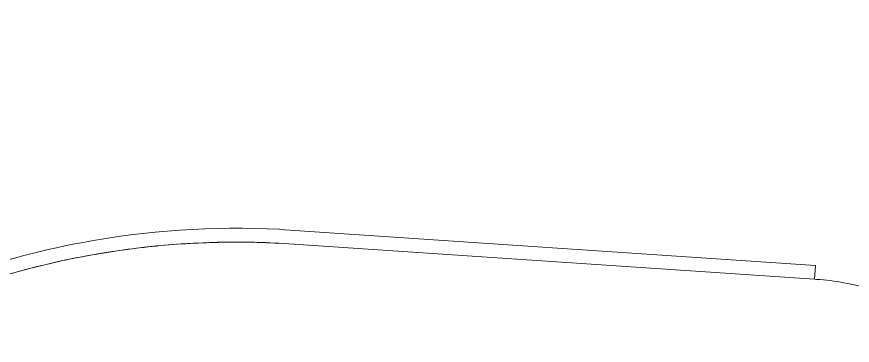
# Model space of a CAD drawing. Header units: millimetres. Extents: x -10647 to 220459, y -5491 to 72638.
# Drawn here: x 182392 to 200383, y 20413 to 27498 of the extents above; entities that cross this region are included whole.
import ezdxf

# ---------------------------------------------------------------- set-up
doc = ezdxf.new("R2010")
doc.units = ezdxf.units.MM
doc.layers.add('A-FLOR-LEVL-OTLN', color=9, linetype='Continuous', lineweight=9)
doc.layers.add('A-WALL-____-OTLN', color=9, linetype='Continuous', lineweight=9)

# ---------------------------------------------------------------- blocks, each defined once
blk = doc.blocks.new('doplnek operne zdi ve spadu - doplnek operne zdi ve spadu-2366219-schema POHLEDU D_130_6300')
at = {"layer": 'A-WALL-____-OTLN'}
blk.add_open_spline([(-2159, 26401), (-1997, 26494), (-1670, 26676), (-1174, 26939), (-671, 27191), (-164, 27431), (350, 27659), (868, 27876), (1391, 28081), (1918, 28274), (2450, 28455), (2985, 28624), (3525, 28780), (4068, 28925), (4613, 29057), (5162, 29177), (5714, 29284), (6267, 29379), (6823, 29461), (7380, 29531), (7939, 29588), (8499, 29632), (9060, 29664), (9621, 29683), (10183, 29689), (10744, 29682), (11306, 29663), (11680, 29642), (11866, 29629)], degree=3, dxfattribs=at)
blk.add_open_spline([(-2010, 26140), (-1368, 26508), (-52, 27186), (2008, 28020), (4134, 28665), (6491, 29151), (9071, 29414), (10923, 29393), (11846, 29330)], degree=3, knots=[0, 0, 0, 0, 0.153846, 0.307692, 0.461538, 0.615385, 0.807692, 1, 1, 1, 1], dxfattribs=at)

msp = doc.modelspace()

# ---------------------------------------------------------------- linework, layer by layer
at = {"layer": 'A-FLOR-LEVL-OTLN'}
msp.add_line((199571, 21838), (199612, 21835), dxfattribs=at)
for points in [[(183539, 22271), (184012, 22369), (184488, 22447), (184967, 22506)], [(185039, 22515), (185520, 22572), (186003, 22609), (186487, 22626)], [(186541, 22628), (187039, 22644), (187539, 22640), (188037, 22614)], [(182046, 21894), (182518, 22036), (182996, 22157), (183479, 22259)], [(199612, 21835), (199810, 21822), (200206, 21773), (200594, 21681), (200784, 21624)]]:
    msp.add_open_spline(points, degree=3, dxfattribs=at)
at = {"layer": 'A-WALL-____-OTLN'}
for p, q in [((188055, 22913), (199591, 22137)), ((199571, 21838), (188037, 22614)), ((199591, 22137), (199571, 21838))]:
    msp.add_line(p, q, dxfattribs=at)
for radius, start, end in [(18000, 87.0244, 100.6986), (18000, 100.6986, 119.0333), (17700, 87.0317, 100.6986), (17700, 100.6986, 119.0333)]:
    msp.add_arc((187120, 4938), radius, start, end, dxfattribs=at)

# ---------------------------------------------------------------- block references
msp.add_blockref('doplnek operne zdi ve spadu - doplnek operne zdi ve spadu-2366219-schema POHLEDU D_130_6300', (176956, 0), dxfattribs=at)

doc.saveas('drawing.dxf')
